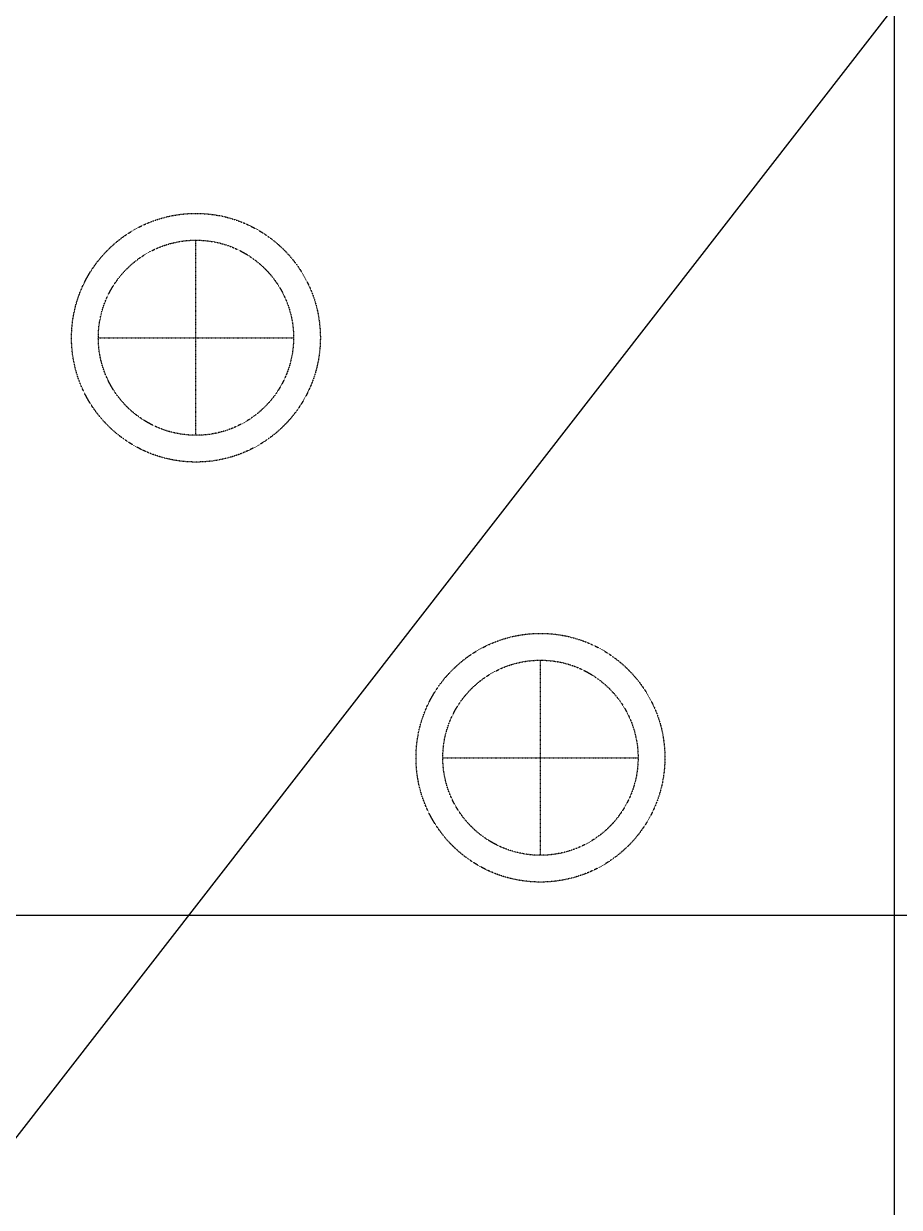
# Model space of a CAD drawing. Header units: metres. Extents: x 630750 to 860239, y 578133 to 726633.
# Drawn here: x 708704 to 717854, y 656260 to 668635 of the extents above; entities that cross this region are included whole.
import ezdxf

# ---------------------------------------------------------------- set-up
doc = ezdxf.new("R2010")
doc.units = ezdxf.units.M
doc.linetypes.add('HIDDEN', pattern=[2, 1, -1])
doc.layers.add('A-CEN-1', color=1, linetype='Continuous', plot=False)
doc.layers.add('A-HAT-1', color=9, linetype='Continuous')
doc.layers.add('A-WAL-DW', color=7, linetype='Continuous')

msp = doc.modelspace()

# ---------------------------------------------------------------- linework, layer by layer
at = {"layer": 'A-CEN-1', "linetype": 'Continuous'}
msp.add_line((795684.4, 659310.2, 0), (657202.6, 659310.2, 0), dxfattribs=at)
at = {"layer": 'A-CEN-1', "linetype": 'Continuous', "ltscale": 0.1}
msp.add_line((796986.3, 659310.2, 0), (715754.4, 659310.2, 0), dxfattribs=at)
at = {"layer": 'A-HAT-1', "color": 8}
msp.add_line((699846.5, 645682.6, 0), (717804.4, 668810.2, 0), dxfattribs=at)
at = {"layer": 'A-HAT-1', "linetype": 'HIDDEN'}
for p, q in [((710504.4, 664331.6, 0), (710504.4, 666371.6, 0)), ((709484.4, 665351.6, 0), (711524.4, 665351.6, 0)), ((714104.4, 659940.2, 0), (714104.4, 661980.2, 0)), ((713084.4, 660960.2, 0), (715124.4, 660960.2, 0))]:
    msp.add_line(p, q, dxfattribs=at)
for centre, radius in [((710504.4, 665351.6, 0), 1300), ((710504.4, 665351.6, 0), 1020), ((714104.4, 660960.2, 0), 1300), ((714104.4, 660960.2, 0), 1020)]:
    msp.add_circle(centre, radius, dxfattribs=at)
at = {"layer": 'A-WAL-DW'}
msp.add_line((717804.4, 648557.4, 0), (717804.4, 668810.2, 0), dxfattribs=at)

doc.saveas('drawing.dxf')
